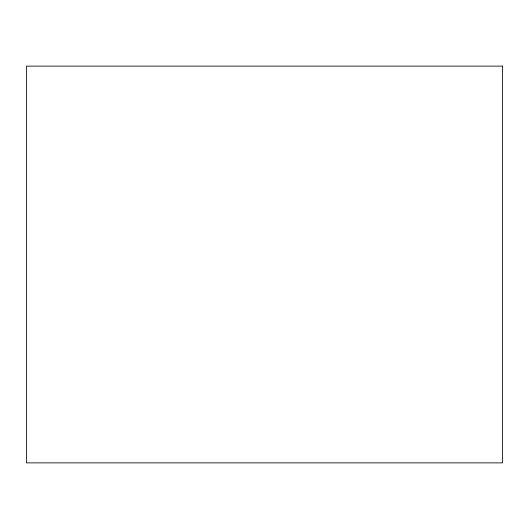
<?xml version="1.0" encoding="UTF-8"?>
<svg xmlns="http://www.w3.org/2000/svg" width="529" height="529" viewBox="0 0 529 529"><rect width="100%" height="100%" fill="white"/><g stroke="black" fill="none" stroke-linecap="round" stroke-linejoin="round"><path stroke-width="0.79" d="M502.55 66.125L26.45 66.125L26.45 462.875L502.55 462.875L502.55 66.125"/></g></svg>
